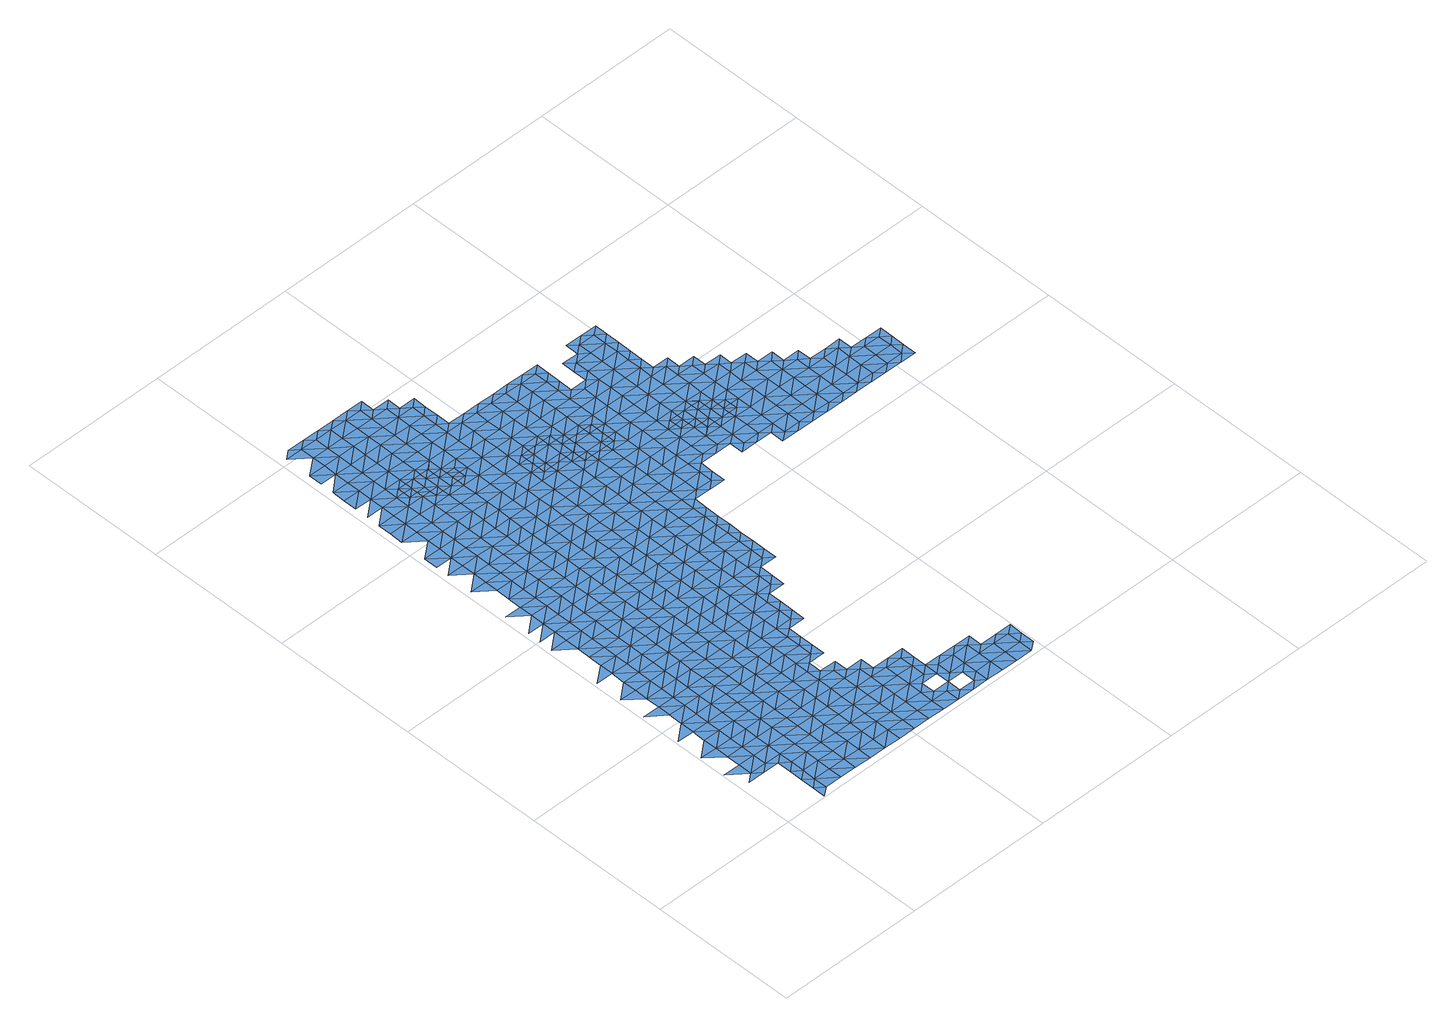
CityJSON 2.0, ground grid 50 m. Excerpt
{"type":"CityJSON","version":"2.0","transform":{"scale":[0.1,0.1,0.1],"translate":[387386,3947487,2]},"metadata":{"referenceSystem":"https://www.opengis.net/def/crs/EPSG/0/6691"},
"CityObjects":{
"waterbody1":{"type":"WaterBody","attributes":{"name":"11","class":"1140","function":"1","WaterBodyRiverFloodingRiskAttribute.description":"6","WaterBodyRiverFloodingRiskAttribute.rank":"1","WaterBodyRiverFloodingRiskAttribute.adminType":"1","WaterBodyRiverFloodingRiskAttribute.scale":"L2"},"geometry":[{"type":"MultiSurface","lod":"1","boundaries":[[[0,1,2]],[[3,4,2]],[[5,6,7]],[[8,2,4]],[[2,9,0]],[[10,11,12]],[[0,9,7]],[[6,5,13]],[[9,2,8]],[[12,14,15]],[[9,16,7]],[[12,11,14]],[[8,4,17]],[[5,7,16]],[[18,19,20]],[[16,21,5]],[[5,22,13]],[[23,15,24]],[[15,14,24]],[[21,22,5]],[[11,25,14]],[[23,26,17]],[[23,24,26]],[[27,28,8]],[[20,13,22]],[[8,17,27]],[[26,27,17]],[[9,28,16]],[[29,30,31]],[[14,32,24]],[[9,8,28]],[[22,33,20]],[[18,20,33]],[[34,14,25]],[[35,26,24]],[[18,36,31]],[[32,14,34]],[[37,36,18]],[[36,29,31]],[[26,35,27]],[[38,16,28]],[[39,40,41]],[[21,16,42]],[[21,43,22]],[[18,33,37]],[[35,24,32]],[[42,16,38]],[[25,44,34]],[[29,45,41]],[[35,46,27]],[[40,39,47]],[[36,45,29]],[[28,27,46]],[[43,21,42]],[[33,22,43]],[[48,38,28]],[[49,37,33]],[[50,39,41]],[[43,51,33]],[[45,52,41]],[[32,34,53]],[[54,48,28]],[[55,56,57]],[[58,42,38]],[[34,44,53]],[[39,50,47]],[[28,46,54]],[[37,59,36]],[[35,32,60]],[[49,33,51]],[[59,45,36]],[[60,32,53]],[[50,41,52]],[[35,61,46]],[[42,58,43]],[[60,61,35]],[[58,38,48]],[[57,47,62]],[[43,63,51]],[[37,49,59]],[[45,64,52]],[[47,50,62]],[[53,44,65]],[[54,46,66]],[[67,64,45]],[[68,60,53]],[[66,46,61]],[[54,69,48]],[[67,45,59]],[[66,69,54]],[[55,70,71]],[[43,58,63]],[[63,72,51]],[[73,74,75]],[[57,62,76]],[[55,57,70]],[[49,51,72]],[[77,53,65]],[[70,57,76]],[[78,74,73]],[[50,79,62]],[[69,80,48]],[[71,81,75]],[[49,82,59]],[[50,52,79]],[[68,53,77]],[[61,60,68]],[[58,48,80]],[[83,82,49]],[[82,67,59]],[[79,52,64]],[[61,84,66]],[[58,85,63]],[[86,73,75]],[[49,72,83]],[[87,78,88]],[[71,70,81]],[[81,89,75]],[[65,90,77]],[[91,61,68]],[[92,93,88]],[[94,62,79]],[[66,95,69]],[[58,80,96]],[[82,97,67]],[[76,62,98]],[[76,99,70]],[[84,61,91]],[[84,95,66]],[[72,63,85]],[[97,100,67]],[[58,96,85]],[[78,73,86]],[[77,101,68]],[[62,94,98]],[[70,99,81]],[[75,89,86]],[[78,102,88]],[[64,67,100]],[[64,103,79]],[[86,102,78]],[[104,92,105]],[[80,69,95]],[[83,72,106]],[[99,76,98]],[[107,89,81]],[[106,72,85]],[[83,108,82]],[[77,90,109]],[[95,110,80]],[[79,111,94]],[[101,77,109]],[[91,68,101]],[[96,80,110]],[[103,64,100]],[[91,112,84]],[[82,113,97]],[[94,111,98]],[[96,114,85]],[[83,106,108]],[[108,113,82]],[[81,99,107]],[[107,115,89]],[[89,116,86]],[[88,102,117]],[[92,88,118]],[[119,120,121]],[[114,106,85]],[[112,91,101]],[[115,116,89]],[[90,122,109]],[[105,92,118]],[[112,123,84]],[[79,103,111]],[[96,110,124]],[[88,117,118]],[[105,125,126]],[[95,84,123]],[[114,96,124]],[[100,97,127]],[[99,98,128]],[[102,86,116]],[[127,97,113]],[[109,129,101]],[[130,121,120]],[[127,131,100]],[[98,111,128]],[[99,132,107]],[[116,133,102]],[[102,134,117]],[[122,129,109]],[[105,118,125]],[[126,135,119]],[[136,137,95]],[[90,138,122]],[[101,129,112]],[[103,100,131]],[[136,95,123]],[[139,124,110]],[[140,132,99]],[[141,106,114]],[[142,135,126]],[[103,143,111]],[[110,95,137]],[[140,99,128]],[[108,106,144]],[[108,145,113]],[[131,143,103]],[[119,135,120]],[[126,125,142]],[[146,130,147]],[[144,106,141]],[[145,127,113]],[[148,123,112]],[[124,139,114]],[[132,149,107]],[[150,125,118]],[[151,152,153]],[[102,133,134]],[[115,107,149]],[[146,147,153]],[[118,117,150]],[[148,136,123]],[[139,110,137]],[[153,154,151]],[[138,155,122]],[[156,131,127]],[[157,112,129]],[[114,158,141]],[[116,115,149]],[[108,144,145]],[[130,120,159]],[[117,134,150]],[[111,143,160]],[[128,111,161]],[[149,162,116]],[[125,163,142]],[[120,135,159]],[[159,164,130]],[[130,165,147]],[[112,157,148]],[[161,111,160]],[[133,116,162]],[[155,166,122]],[[136,167,137]],[[164,165,130]],[[140,168,132]],[[114,139,158]],[[169,151,154]],[[127,145,156]],[[170,125,150]],[[156,171,131]],[[140,128,168]],[[129,122,166]],[[133,172,134]],[[142,173,135]],[[144,141,174]],[[169,175,176]],[[177,139,137]],[[168,128,161]],[[174,141,158]],[[166,178,129]],[[163,173,142]],[[143,179,160]],[[136,148,180]],[[173,159,135]],[[153,147,165]],[[132,181,149]],[[144,182,145]],[[125,170,163]],[[143,131,179]],[[133,162,183]],[[157,129,178]],[[134,184,150]],[[167,136,180]],[[153,185,154]],[[186,182,144]],[[182,156,145]],[[187,176,188]],[[157,189,148]],[[179,131,171]],[[190,161,160]],[[139,177,158]],[[144,174,186]],[[191,162,149]],[[133,183,172]],[[188,176,175]],[[192,187,188]],[[132,168,181]],[[181,193,149]],[[173,194,159]],[[177,137,167]],[[153,165,195]],[[155,196,166]],[[189,157,178]],[[188,197,192]],[[170,150,184]],[[189,198,148]],[[190,160,179]],[[164,159,194]],[[177,199,158]],[[158,200,174]],[[185,153,195]],[[182,201,156]],[[134,172,184]],[[170,202,163]],[[161,203,168]],[[204,178,166]],[[169,205,175]],[[164,206,165]],[[169,154,205]],[[201,207,156]],[[183,162,191]],[[196,204,166]],[[180,148,208]],[[168,203,181]],[[174,209,186]],[[149,193,191]],[[205,154,185]],[[183,210,172]],[[171,156,207]],[[163,211,173]],[[161,190,212]],[[165,206,195]],[[191,210,183]],[[170,184,202]],[[208,148,198]],[[202,211,163]],[[192,197,213]],[[167,180,208]],[[164,194,214]],[[200,158,199]],[[205,215,175]],[[179,171,207]],[[203,161,212]],[[216,193,181]],[[179,217,190]],[[208,218,167]],[[206,164,214]],[[186,219,182]],[[188,175,215]],[[207,217,179]],[[220,221,222]],[[177,223,199]],[[211,224,173]],[[225,213,220]],[[177,167,218]],[[209,174,200]],[[219,201,182]],[[215,226,188]],[[188,227,197]],[[228,222,221]],[[178,204,229]],[[230,223,177]],[[189,178,231]],[[189,232,198]],[[185,195,233]],[[234,200,199]],[[190,235,212]],[[236,228,221]],[[181,203,216]],[[223,234,199]],[[216,237,193]],[[193,238,191]],[[231,178,229]],[[172,210,239]],[[231,232,189]],[[184,172,240]],[[184,241,202]],[[197,227,213]],[[194,173,242]],[[195,206,233]],[[196,243,204]],[[198,232,208]],[[237,238,193]],[[186,209,219]],[[240,241,184]],[[242,173,224]],[[244,203,212]],[[177,218,230]],[[214,194,242]],[[172,239,240]],[[227,188,226]],[[190,217,245]],[[214,246,206]],[[247,248,236]],[[249,185,233]],[[250,229,204]],[[202,251,211]],[[247,236,221]],[[205,185,252]],[[253,254,201]],[[210,191,238]],[[243,250,204]],[[253,201,219]],[[232,255,208]],[[208,256,218]],[[190,245,235]],[[203,244,216]],[[252,185,249]],[[215,205,252]],[[207,201,254]],[[220,213,257]],[[206,258,233]],[[259,260,248]],[[238,261,210]],[[218,262,230]],[[210,263,239]],[[255,256,208]],[[211,264,224]],[[214,242,246]],[[209,200,265]],[[215,266,226]],[[217,207,254]],[[200,234,265]],[[213,227,257]],[[244,212,235]],[[220,267,221]],[[209,268,219]],[[229,269,231]],[[251,202,241]],[[264,242,224]],[[265,268,209]],[[223,230,270]],[[271,266,215]],[[217,272,245]],[[273,267,220]],[[244,274,216]],[[271,215,252]],[[239,275,240]],[[276,265,234]],[[218,256,262]],[[206,246,258]],[[277,259,248]],[[278,253,219]],[[270,230,262]],[[231,269,232]],[[279,272,217]],[[220,257,273]],[[274,280,216]],[[229,250,281]],[[282,235,245]],[[264,211,251]],[[268,278,219]],[[210,261,263]],[[217,254,279]],[[247,221,267]],[[237,216,280]],[[283,259,277]],[[284,252,249]],[[269,229,281]],[[285,255,232]],[[257,227,286]],[[264,287,242]],[[242,288,246]],[[247,289,248]],[[233,258,290]],[[243,291,250]],[[249,233,292]],[[227,226,293]],[[272,282,245]],[[267,289,247]],[[286,227,294]],[[286,295,257]],[[241,240,275]],[[296,251,241]],[[295,297,257]],[[292,233,290]],[[257,297,273]],[[278,298,253]],[[239,263,275]],[[293,226,266]],[[250,299,281]],[[235,300,244]],[[238,237,301]],[[252,284,271]],[[275,296,241]],[[302,262,256]],[[294,227,293]],[[246,303,258]],[[304,265,276]],[[285,232,269]],[[256,255,305]],[[306,307,308]],[[268,265,304]],[[301,237,280]],[[248,309,277]],[[261,238,301]],[[307,283,308]],[[310,279,254]],[[285,311,255]],[[288,242,287]],[[244,300,274]],[[288,303,246]],[[284,249,292]],[[261,312,263]],[[254,253,313]],[[314,294,293]],[[315,264,251]],[[281,316,269]],[[317,309,248]],[[250,318,299]],[[297,319,273]],[[268,320,278]],[[317,248,289]],[[284,321,271]],[[322,314,293]],[[281,299,316]],[[300,235,282]],[[305,255,311]],[[250,291,318]],[[256,305,302]],[[253,298,313]],[[279,310,272]],[[268,304,320]],[[315,287,264]],[[308,323,306]],[[312,261,301]],[[266,271,321]],[[324,251,296]],[[325,298,278]],[[319,326,273]],[[326,289,267]],[[274,327,280]],[[320,325,278]],[[283,277,309]],[[263,328,275]],[[293,266,329]],[[330,322,293]],[[290,258,331]],[[290,332,292]],[[283,333,308]],[[310,254,313]],[[321,334,266]],[[267,273,326]],[[335,327,274]],[[327,301,280]],[[309,333,283]],[[336,269,316]],[[269,337,285]],[[315,251,324]],[[335,274,300]],[[311,338,305]],[[310,339,272]],[[291,340,318]],[[297,341,319]],[[293,329,330]],[[330,342,322]],[[258,303,331]],[[263,312,343]],[[336,337,269]],[[315,344,287]],[[287,345,288]],[[329,266,334]],[[325,346,298]],[[289,347,317]],[[333,348,308]],[[349,313,298]],[[296,275,328]],[[299,318,350]],[[351,300,282]],[[332,290,331]],[[263,343,328]],[[352,324,296]],[[282,272,353]],[[341,354,319]],[[284,355,321]],[[308,348,323]],[[328,356,296]],[[311,285,337]],[[350,318,340]],[[357,289,326]],[[288,358,303]],[[346,349,298]],[[284,292,355]],[[340,291,359]],[[360,329,334]],[[353,272,339]],[[361,338,311]],[[317,362,309]],[[316,363,336]],[[345,287,344]],[[300,351,335]],[[358,331,303]],[[355,292,332]],[[347,289,357]],[[347,362,317]],[[301,327,364]],[[312,301,365]],[[354,366,319]],[[312,367,343]],[[324,368,315]],[[369,346,325]],[[355,370,321]],[[310,313,349]],[[361,311,337]],[[351,282,353]],[[365,301,364]],[[352,296,356]],[[352,368,324]],[[334,321,370]],[[310,371,339]],[[326,319,366]],[[351,372,335]],[[288,345,358]],[[373,340,359]],[[333,309,362]],[[360,334,374]],[[375,323,348]],[[376,357,326]],[[377,374,334]],[[378,366,354]],[[337,336,379]],[[380,371,310]],[[370,377,334]],[[366,381,326]],[[336,363,379]],[[372,382,335]],[[333,383,348]],[[367,384,343]],[[332,331,385]],[[312,365,367]],[[363,350,386]],[[328,384,356]],[[310,349,380]],[[327,335,382]],[[337,387,361]],[[369,388,346]],[[328,343,384]],[[344,315,389]],[[346,388,349]],[[387,337,379]],[[331,358,385]],[[390,373,359]],[[353,339,371]],[[357,391,347]],[[333,362,392]],[[350,393,386]],[[389,315,368]],[[345,344,389]],[[338,361,394]],[[379,363,395]],[[356,396,352]],[[363,386,395]],[[378,397,366]],[[376,326,381]],[[376,391,357]],[[364,327,398]],[[399,332,385]],[[383,333,392]],[[348,383,375]],[[384,396,356]],[[389,400,345]],[[345,401,358]],[[355,332,402]],[[403,374,377]],[[351,353,404]],[[405,349,388]],[[398,327,382]],[[361,387,394]],[[365,364,398]],[[380,349,405]],[[404,353,371]],[[395,406,379]],[[365,407,367]],[[402,332,399]],[[370,355,402]],[[351,408,372]],[[391,409,347]],[[405,410,380]],[[366,411,381]],[[390,412,373]],[[358,413,385]],[[414,395,386]],[[370,415,377]],[[416,417,418]],[[419,408,351]],[[411,366,397]],[[362,347,409]],[[420,386,393]],[[416,421,417]],[[371,380,410]],[[368,352,422]],[[372,408,382]],[[393,373,412]],[[407,365,398]],[[418,411,397]],[[423,415,370]],[[422,352,396]],[[421,424,417]],[[425,389,368]],[[351,404,419]],[[345,400,401]],[[403,377,426]],[[392,362,409]],[[407,427,367]],[[423,370,402]],[[422,428,368]],[[417,411,418]],[[411,429,381]],[[410,430,371]],[[409,431,392]],[[392,432,383]],[[420,393,412]],[[433,404,371]],[[428,425,368]],[[375,383,434]],[[424,435,417]],[[376,381,429]],[[358,401,413]],[[436,402,399]],[[384,367,437]],[[426,377,415]],[[376,438,391]],[[386,420,414]],[[399,385,439]],[[433,419,404]],[[406,395,414]],[[390,440,412]],[[429,438,376]],[[398,382,441]],[[437,442,384]],[[400,389,425]],[[441,382,408]],[[439,385,413]],[[367,427,437]],[[400,443,401]],[[398,444,407]],[[445,409,391]],[[435,446,417]],[[402,436,423]],[[396,384,442]],[[447,411,417]],[[412,440,420]],[[392,431,432]],[[448,449,435]],[[433,371,430]],[[434,383,432]],[[448,426,449]],[[422,396,442]],[[450,398,441]],[[426,415,449]],[[436,399,439]],[[419,451,408]],[[452,406,414]],[[407,453,427]],[[449,446,435]],[[422,454,428]],[[400,425,443]],[[390,455,440]],[[430,410,456]],[[445,391,438]],[[436,457,423]],[[444,398,450]],[[444,453,407]],[[445,458,409]],[[459,454,422]],[[460,419,433]],[[461,462,401]],[[427,453,437]],[[415,423,457]],[[459,422,442]],[[447,463,411]],[[463,438,429]],[[461,401,443]],[[464,465,420]],[[413,462,439]],[[431,409,458]],[[466,434,432]],[[456,467,430]],[[417,446,447]],[[464,420,440]],[[413,401,462]],[[431,468,432]],[[451,469,408]],[[429,411,463]],[[469,450,441]],[[414,420,465]],[[458,468,431]],[[433,430,467]],[[425,428,454]],[[419,460,451]],[[441,408,469]],[[437,470,442]],[[471,415,457]],[[467,472,433]],[[449,473,446]],[[455,474,440]],[[462,475,439]],[[439,476,436]],[[449,415,473]],[[452,414,465]],[[477,466,432]],[[438,478,445]],[[468,477,432]],[[460,433,472]],[[443,425,479]],[[476,457,436]],[[473,415,471]],[[479,425,454]],[[469,480,450]],[[450,481,444]],[[437,453,482]],[[442,483,459]],[[446,484,447]],[[485,438,463]],[[443,486,461]],[[440,487,464]],[[474,487,440]],[[445,488,458]],[[470,437,482]],[[489,486,443]],[[444,481,453]],[[476,439,475]],[[459,483,454]],[[464,490,465]],[[460,491,451]],[[489,443,479]],[[478,438,485]],[[478,488,445]],[[492,452,465]],[[488,468,458]],[[493,471,457]],[[446,473,484]],[[494,491,460]],[[491,469,451]],[[487,495,464]],[[481,450,480]],[[460,472,494]],[[483,442,470]],[[462,461,486]],[[490,492,465]],[[453,496,482]],[[497,493,457]],[[498,499,447]],[[468,500,477]],[[464,495,490]],[[497,457,476]],[[447,484,498]],[[463,447,499]],[[488,501,468]],[[479,454,502]],[[466,477,503]],[[504,505,462]],[[473,471,493]],[[502,454,483]],[[472,506,494]],[[485,463,499]],[[491,507,469]],[[453,481,496]],[[468,501,500]],[[476,475,508]],[[479,509,489]],[[503,477,500]],[[474,510,487]],[[462,486,504]],[[485,511,478]],[[475,462,505]],[[473,512,484]],[[513,497,476]],[[480,469,507]],[[495,514,490]],[[515,513,476]],[[515,476,508]],[[516,479,502]],[[489,509,486]],[[517,495,487]],[[482,496,518]],[[470,482,519]],[[508,475,505]],[[520,498,484]],[[511,485,499]],[[473,493,521]],[[513,522,497]],[[511,523,478]],[[524,494,506]],[[519,482,518]],[[483,470,519]],[[509,479,516]],[[491,494,524]],[[501,525,500]],[[522,526,497]],[[527,480,507]],[[512,520,484]],[[488,528,501]],[[481,480,529]],[[488,478,523]],[[481,530,496]],[[531,507,491]],[[493,497,526]],[[473,521,512]],[[509,532,486]],[[533,508,505]],[[498,534,499]],[[487,510,517]],[[517,535,495]],[[529,480,527]],[[523,536,488]],[[531,491,524]],[[502,483,537]],[[496,530,518]],[[528,525,501]],[[499,538,511]],[[537,483,519]],[[520,534,498]],[[495,535,514]],[[504,539,505]],[[488,536,528]],[[540,521,493]],[[502,541,516]],[[504,486,539]],[[542,523,511]],[[543,541,502]],[[527,507,544]],[[481,529,530]],[[507,531,544]],[[533,505,545]],[[499,534,538]],[[493,526,546]],[[486,532,539]],[[542,511,538]],[[521,540,512]],[[502,537,543]],[[547,545,505]],[[516,548,509]],[[517,510,549]],[[539,547,505]],[[527,550,529]],[[519,518,551]],[[535,552,514]],[[550,527,544]],[[546,526,553]],[[542,554,523]],[[540,493,546]],[[517,555,535]],[[509,548,532]],[[556,528,536]],[[518,530,551]],[[557,530,529]],[[536,523,554]],[[517,549,555]],[[540,558,512]],[[534,559,538]],[[537,519,560]],[[557,529,550]],[[548,516,541]],[[560,519,551]],[[553,561,546]],[[537,562,543]],[[520,512,558]],[[563,534,520]],[[556,536,554]],[[564,551,530]],[[565,545,547]],[[557,564,530]],[[566,547,539]],[[535,555,552]],[[567,546,561]],[[562,537,560]],[[568,566,539]],[[562,569,543]],[[563,520,558]],[[532,548,570]],[[539,532,568]],[[571,565,547]],[[572,546,567]],[[563,573,534]],[[541,543,569]],[[574,571,547]],[[575,551,564]],[[560,551,575]],[[540,546,572]],[[547,566,574]],[[576,548,541]],[[534,573,559]],[[532,570,568]],[[572,577,540]],[[540,578,558]],[[575,579,560]],[[580,571,574]],[[567,581,572]],[[577,578,540]],[[582,541,569]],[[548,576,570]],[[583,566,568]],[[558,584,563]],[[562,560,579]],[[576,541,582]],[[581,585,572]],[[578,584,558]],[[586,559,573]],[[570,587,568]],[[562,588,569]],[[563,584,573]],[[589,588,562]],[[583,568,590]],[[562,579,589]],[[591,590,568]],[[592,593,594]],[[593,585,595]],[[570,576,587]],[[596,572,585]],[[584,597,573]],[[579,575,598]],[[595,594,593]],[[582,569,588]],[[577,572,596]],[[582,599,576]],[[568,587,591]],[[586,573,597]],[[577,600,578]],[[596,585,593]],[[592,601,593]],[[602,600,577]],[[603,579,598]],[[602,577,596]],[[582,588,604]],[[578,600,584]],[[576,605,587]],[[606,590,591]],[[599,582,604]],[[599,605,576]],[[589,607,588]],[[601,608,593]],[[609,586,597]],[[587,605,591]],[[589,579,607]],[[584,610,597]],[[591,611,606]],[[600,610,584]],[[607,579,603]],[[607,612,588]],[[588,613,604]],[[614,608,601]],[[596,593,615]],[[603,598,616]],[[610,617,597]],[[612,613,588]],[[591,618,611]],[[615,593,608]],[[604,619,599]],[[591,605,618]],[[609,597,617]],[[602,596,620]],[[602,621,600]],[[622,603,616]],[[614,623,608]],[[607,603,622]],[[620,596,615]],[[620,621,602]],[[599,619,605]],[[622,624,607]],[[625,611,626]],[[600,627,610]],[[607,624,612]],[[611,618,626]],[[619,604,613]],[[628,625,626]],[[621,627,600]],[[623,629,608]],[[630,609,617]],[[631,618,605]],[[626,632,628]],[[608,629,615]],[[633,628,632]],[[610,634,617]],[[623,633,632]],[[624,635,612]],[[627,634,610]],[[632,629,623]],[[605,619,636]],[[634,630,617]],[[613,612,635]],[[620,615,637]],[[605,636,631]],[[626,638,632]],[[637,615,629]],[[620,639,621]],[[626,618,638]],[[640,635,624]],[[641,613,635]],[[619,642,636]],[[618,631,638]],[[619,613,642]],[[621,643,627]],[[632,644,629]],[[620,637,639]],[[642,613,641]],[[636,645,631]],[[646,630,634]],[[647,632,638]],[[643,621,639]],[[629,648,637]],[[644,632,647]],[[644,648,629]],[[634,627,649]],[[650,635,640]],[[649,627,643]],[[636,642,645]],[[651,646,634]],[[641,635,650]],[[638,631,652]],[[639,653,643]],[[639,637,648]],[[631,645,652]],[[654,645,642]],[[634,649,651]],[[653,655,643]],[[642,641,656]],[[647,638,657]],[[643,655,649]],[[639,658,653]],[[656,641,650]],[[659,654,642]],[[656,659,642]],[[638,652,657]],[[647,660,644]],[[654,661,645]],[[639,648,658]],[[650,640,662]],[[663,651,649]],[[661,664,645]],[[645,664,652]],[[651,665,646]],[[666,660,647]],[[667,648,644]],[[647,657,666]],[[649,655,663]],[[660,667,644]],[[664,668,652]],[[665,651,663]],[[669,650,662]],[[670,654,659]],[[652,671,657]],[[662,672,673]],[[653,658,674]],[[656,650,669]],[[659,656,675]],[[669,662,673]],[[675,656,676]],[[675,677,659]],[[659,678,670]],[[658,648,679]],[[673,672,680]],[[677,678,659]],[[656,681,676]],[[664,682,668]],[[671,652,668]],[[679,648,667]],[[681,656,669]],[[666,683,660]],[[674,658,679]],[[666,657,683]],[[682,684,668]],[[683,657,671]],[[685,686,674]],[[687,676,681]],[[683,688,660]],[[685,674,679]],[[669,673,689]],[[673,680,689]],[[667,660,688]],[[685,690,686]],[[691,668,684]],[[686,690,692]],[[688,693,667]],[[671,668,691]],[[687,681,694]],[[695,669,689]],[[679,696,685]],[[681,669,697]],[[679,667,696]],[[689,680,698]],[[690,699,692]],[[697,669,695]],[[684,700,691]],[[683,671,701]],[[696,667,693]],[[701,671,691]],[[694,681,697]],[[685,702,690]],[[683,703,688]],[[700,704,691]],[[705,683,701]],[[702,685,696]],[[706,694,697]],[[707,699,690]],[[698,708,709]],[[688,710,693]],[[702,707,690]],[[711,691,704]],[[695,689,712]],[[713,697,695]],[[689,698,712]],[[703,683,705]],[[703,710,688]],[[711,714,691]],[[708,715,709]],[[712,698,709]],[[716,717,711]],[[716,718,717]],[[718,719,717]],[[706,697,720]],[[696,693,710]],[[713,695,712]],[[717,714,711]],[[721,720,697]],[[713,721,697]],[[707,722,699]],[[701,691,723]],[[699,722,724]],[[696,725,702]],[[719,726,717]],[[723,691,714]],[[705,701,723]],[[709,727,712]],[[705,728,703]],[[696,710,729]],[[702,730,707]],[[722,731,724]],[[727,713,712]],[[709,715,732]],[[703,733,710]],[[734,728,705]],[[726,735,717]],[[725,696,729]],[[725,730,702]],[[721,736,720]],[[734,705,723]],[[707,730,722]],[[737,736,726]],[[717,738,714]],[[737,720,736]],[[727,709,732]],[[710,739,729]],[[703,728,733]],[[736,735,726]],[[739,710,733]],[[714,738,723]],[[715,740,732]],[[713,741,721]],[[742,725,729]],[[739,742,729]],[[743,741,713]],[[738,717,735]],[[744,734,723]],[[743,713,727]],[[738,744,723]],[[731,722,745]],[[722,730,745]],[[742,746,725]],[[734,747,728]],[[740,748,732]],[[725,746,730]],[[749,733,728]],[[736,750,735]],[[736,721,750]],[[744,751,734]],[[727,732,748]],[[750,721,741]],[[734,751,747]],[[727,752,743]],[[753,730,746]],[[728,747,749]],[[745,730,753]],[[735,754,738]],[[731,745,755]],[[756,754,735]],[[752,727,748]],[[756,735,750]],[[740,757,748]],[[755,745,753]],[[752,758,743]],[[738,759,744]],[[741,743,758]],[[744,760,751]],[[754,759,738]],[[761,747,751]],[[762,750,741]],[[763,741,758]],[[761,751,760]],[[750,762,756]],[[760,744,759]],[[762,741,763]],[[748,757,764]],[[752,765,758]],[[752,748,765]],[[762,766,756]],[[756,767,754]],[[765,748,764]],[[754,768,759]],[[766,767,756]],[[769,760,759]],[[757,770,764]],[[758,771,763]],[[768,769,759]],[[754,767,768]],[[772,758,765]],[[763,773,762]],[[774,765,764]],[[770,774,764]],[[758,772,771]],[[762,773,766]],[[767,775,768]],[[773,763,771]],[[776,772,765]],[[767,766,777]],[[773,778,766]],[[776,771,772]],[[779,765,774]],[[775,767,777]],[[770,780,774]],[[777,766,778]],[[765,779,776]],[[771,781,773]],[[776,781,771]],[[778,782,777]],[[773,783,778]],[[784,783,773]],[[783,782,778]],[[779,774,785]],[[774,780,785]],[[779,786,776]],[[773,781,784]],[[787,786,779]],[[787,779,785]],[[776,786,781]],[[784,788,783]],[[785,780,789]],[[781,790,784]],[[790,788,784]],[[781,791,790]],[[789,792,785]],[[781,786,791]],[[787,785,793]],[[787,794,786]],[[795,792,789]],[[793,785,792]],[[790,791,796]],[[794,787,793]],[[791,786,797]],[[798,793,792]],[[797,786,794]],[[791,797,796]],[[798,792,795]],[[799,797,794]],[[800,798,795]],[[794,793,801]],[[802,796,797]],[[801,793,798]],[[803,799,794]],[[801,803,794]],[[802,797,799]],[[804,798,800]],[[803,805,799]],[[801,798,804]],[[801,806,803]],[[806,801,804]],[[806,807,803]],[[804,800,808]],[[805,803,807]],[[809,804,808]],[[806,804,809]],[[810,807,806]],[[807,811,805]],[[810,806,809]],[[807,810,811]]]}]},
"waterbody2":{"type":"WaterBody","attributes":{"name":"11","class":"1140","function":"1","WaterBodyRiverFloodingRiskAttribute.description":"6","WaterBodyRiverFloodingRiskAttribute.rank":"2","WaterBodyRiverFloodingRiskAttribute.adminType":"1","WaterBodyRiverFloodingRiskAttribute.scale":"L2"},"geometry":[{"type":"MultiSurface","lod":"1","boundaries":[[[416,397,812]],[[421,374,813]],[[295,814,297]],[[435,424,448]],[[322,342,814]],[[421,416,812]],[[360,374,815]],[[330,329,815]],[[341,297,814]],[[330,815,342]],[[815,812,342]],[[403,426,813]],[[342,354,814]],[[812,397,378]],[[416,418,397]],[[378,354,812]],[[421,815,374]],[[295,314,814]],[[814,354,341]],[[329,360,815]],[[812,354,342]],[[815,421,812]],[[314,295,286]],[[314,286,294]],[[424,421,813]],[[448,424,813]],[[403,813,374]],[[814,314,322]],[[426,448,813]]]}]},
"waterbody3":{"type":"WaterBody","attributes":{"name":"11","class":"1140","function":"1","WaterBodyRiverFloodingRiskAttribute.description":"6","WaterBodyRiverFloodingRiskAttribute.rank":"2","WaterBodyRiverFloodingRiskAttribute.adminType":"1","WaterBodyRiverFloodingRiskAttribute.scale":"L2"},"geometry":[{"type":"MultiSurface","lod":"1","boundaries":[[[816,817,818]],[[565,818,545]],[[565,571,818]],[[595,585,816]],[[580,574,819]],[[571,820,594]],[[574,566,819]],[[821,816,567]],[[820,601,592]],[[817,513,515]],[[821,567,561]],[[592,594,820]],[[585,581,816]],[[817,508,533]],[[820,571,580]],[[583,590,819]],[[581,567,816]],[[533,545,817]],[[819,566,583]],[[820,580,819]],[[561,553,821]],[[606,611,822]],[[522,513,821]],[[606,822,590]],[[594,595,816]],[[817,545,818]],[[823,601,820]],[[614,601,823]],[[817,816,821]],[[526,522,821]],[[817,821,513]],[[818,594,816]],[[628,823,822]],[[625,628,822]],[[819,590,822]],[[818,571,594]],[[633,823,628]],[[633,623,823]],[[611,625,822]],[[820,819,822]],[[553,526,821]],[[822,823,820]],[[823,623,614]],[[515,508,817]]]}]},
"waterbody4":{"type":"WaterBody","attributes":{"name":"11","class":"1140","function":"1","WaterBodyRiverFloodingRiskAttribute.description":"6","WaterBodyRiverFloodingRiskAttribute.rank":"2","WaterBodyRiverFloodingRiskAttribute.adminType":"1","WaterBodyRiverFloodingRiskAttribute.scale":"L2"},"geometry":[{"type":"MultiSurface","lod":"1","boundaries":[[[716,704,824]],[[824,704,700]],[[677,825,678]],[[719,718,826]],[[675,676,677]],[[661,654,827]],[[687,825,676]],[[678,684,827]],[[825,694,718]],[[682,664,827]],[[694,826,718]],[[677,676,825]],[[825,824,678]],[[720,737,826]],[[684,678,824]],[[706,720,826]],[[827,664,661]],[[700,684,824]],[[718,716,824]],[[826,726,719]],[[711,704,716]],[[737,726,826]],[[825,718,824]],[[670,678,827]],[[687,694,825]],[[670,827,654]],[[826,694,706]],[[827,684,682]]]}]}
},
"vertices":[
[64,259,6],[7,260,6],[63,213,6],[34,190,6],[91,190,6],[65,352,6],[8,353,6],[64,305,6],[120,213,6],[120,259,6],[145,4,6],[174,27,6],[146,50,6],[65,398,6],[174,73,6],[146,97,6],[121,305,6],[147,189,6],[67,491,6],[9,445,6],[66,444,6],[121,351,6],[122,397,6],[147,142,6],[175,119,6],[231,26,6],[176,165,6],[176,212,6],[177,258,6],[68,583,6],[11,583,6],[67,537,6],[232,118,6],[122,443,6],[231,72,6],[233,165,6],[124,536,6],[123,490,6],[177,304,6],[69,675,6],[12,676,6],[68,629,6],[178,350,6],[178,396,6],[287,25,6],[124,582,6],[233,211,6],[69,721,6],[234,303,6],[180,489,6],[125,674,6],[179,443,6],[125,628,6],[288,72,6],[234,257,6],[71,814,6],[13,769,6],[70,768,6],[235,350,6],[180,535,6],[289,118,6],[289,164,6],[126,721,6],[235,396,6],[181,628,6],[344,24,6],[290,210,6],[181,581,6],[345,117,6],[290,256,6],[127,813,6],[71,860,6],[236,442,6],[72,953,6],[16,953,6],[72,906,6],[127,767,6],[345,71,6],[73,999,6],[182,674,6],[291,302,6],[128,859,6],[237,534,6],[237,488,6],[346,210,6],[292,395,6],[129,952,6],[16,999,6],[74,1045,6],[128,906,6],[401,24,6],[346,163,6],[74,1091,6],[17,1046,6],[183,720,6],[347,256,6],[291,349,6],[238,580,6],[183,766,6],[184,812,6],[238,627,6],[402,116,6],[130,998,6],[239,673,6],[18,1138,6],[75,1137,6],[293,441,6],[184,858,6],[293,488,6],[401,70,6],[347,302,6],[240,719,6],[402,162,6],[294,534,6],[349,394,6],[185,905,6],[186,951,6],[130,1044,6],[131,1090,6],[76,1230,6],[76,1276,6],[20,1277,6],[458,70,6],[403,209,6],[348,348,6],[131,1136,6],[75,1184,6],[294,580,6],[240,766,6],[458,116,6],[77,1322,6],[295,626,6],[241,858,6],[186,997,6],[187,1044,6],[132,1229,6],[403,255,6],[404,301,6],[457,23,6],[405,348,6],[241,812,6],[349,440,6],[132,1183,6],[296,672,6],[350,487,6],[350,533,6],[21,1369,6],[78,1368,6],[459,208,6],[242,904,6],[187,1090,6],[22,1462,6],[22,1415,6],[78,1414,6],[79,1461,6],[514,22,6],[351,579,6],[459,162,6],[405,394,6],[133,1275,6],[296,718,6],[297,765,6],[243,950,6],[188,1182,6],[134,1322,6],[134,1368,6],[514,69,6],[461,300,6],[297,811,6],[79,1507,6],[188,1136,6],[352,626,6],[244,1043,6],[189,1228,6],[406,440,6],[80,1553,6],[23,1554,6],[461,347,6],[515,115,6],[352,672,6],[460,254,6],[298,857,6],[407,532,6],[243,996,6],[244,1089,6],[135,1460,6],[406,486,6],[24,1600,6],[81,1600,6],[515,161,6],[353,718,6],[299,950,6],[25,1646,6],[299,904,6],[190,1274,6],[135,1414,6],[570,22,6],[81,1646,6],[516,208,6],[462,393,6],[462,439,6],[408,578,6],[245,1135,6],[354,810,6],[571,68,6],[136,1506,6],[191,1367,6],[408,625,6],[517,254,6],[463,486,6],[300,996,6],[245,1182,6],[353,764,6],[82,1692,6],[190,1321,6],[137,1552,6],[354,856,6],[409,671,6],[517,300,6],[464,532,6],[82,1738,6],[83,1784,6],[26,1739,6],[490,370,6],[246,1228,6],[25,1692,6],[137,1599,6],[138,1645,6],[26,1785,6],[571,114,6],[518,346,6],[572,160,6],[573,207,6],[191,1413,6],[491,415,6],[410,764,6],[27,1831,6],[355,903,6],[356,949,6],[300,1042,6],[301,1088,6],[301,1134,6],[247,1274,6],[627,21,6],[410,810,6],[409,717,6],[247,1320,6],[83,1830,6],[84,1877,6],[192,1460,6],[627,67,6],[302,1181,6],[193,1506,6],[464,578,6],[465,624,6],[573,253,6],[574,299,6],[138,1691,6],[248,1366,6],[28,1924,6],[28,1878,6],[356,995,6],[546,323,6],[357,1042,6],[303,1227,6],[519,438,6],[194,1598,6],[139,1784,6],[520,485,6],[629,159,6],[546,369,6],[193,1552,6],[466,716,6],[139,1738,6],[411,856,6],[357,1088,6],[547,415,6],[85,1923,6],[520,531,6],[465,670,6],[412,902,6],[628,113,6],[466,763,6],[85,1969,6],[250,1505,6],[629,206,6],[166,1668,6],[303,1273,6],[304,1320,6],[140,1830,6],[248,1412,6],[683,20,6],[249,1459,6],[194,1644,6],[166,1667,6],[166,1691,6],[358,1134,6],[167,1714,6],[521,577,6],[656,90,6],[467,809,6],[412,948,6],[603,322,6],[304,1366,6],[547,461,6],[602,275,6],[58,2039,6],[29,2016,6],[86,2016,6],[141,1922,6],[522,669,6],[630,252,6],[413,994,6],[521,623,6],[167,1667,6],[359,1226,6],[656,136,6],[141,1876,6],[684,67,6],[195,1737,6],[548,508,6],[250,1551,6],[195,1667,6],[115,2039,6],[359,1180,6],[548,553,6],[196,1783,6],[468,901,6],[414,1087,6],[223,1621,6],[223,1644,6],[305,1412,6],[306,1458,6],[142,1968,6],[251,1598,6],[468,855,6],[685,159,6],[686,205,6],[658,274,6],[522,716,6],[712,43,6],[195,1714,6],[223,1667,6],[413,1041,6],[360,1272,6],[360,1319,6],[577,576,6],[197,1876,6],[142,2015,6],[578,623,6],[713,90,6],[524,808,6],[415,1179,6],[523,762,6],[224,1713,6],[306,1504,6],[415,1133,6],[197,1829,6],[361,1365,6],[740,19,6],[251,1621,6],[686,251,6],[198,1922,6],[713,135,6],[469,947,6],[469,994,6],[252,1736,6],[470,1040,6],[416,1225,6],[605,552,6],[307,1550,6],[579,715,6],[524,854,6],[768,42,6],[280,1620,6],[171,2038,6],[254,1828,6],[307,1597,6],[252,1713,6],[714,182,6],[578,669,6],[253,1782,6],[525,901,6],[199,2014,6],[471,1086,6],[362,1411,6],[741,112,6],[715,228,6],[606,599,6],[416,1272,6],[796,19,6],[254,1875,6],[198,1968,6],[769,89,6],[715,274,6],[742,158,6],[471,1132,6],[280,1713,6],[525,947,6],[362,1457,6],[417,1318,6],[418,1364,6],[363,1504,6],[308,1620,6],[580,761,6],[607,646,6],[770,181,6],[526,993,6],[581,853,6],[255,1921,6],[607,691,6],[309,1735,6],[797,65,6],[418,1410,6],[798,157,6],[364,1596,6],[280,1689,6],[308,1689,6],[281,1712,6],[580,807,6],[797,111,6],[280,1666,6],[472,1179,6],[363,1550,6],[308,1666,6],[473,1271,6],[336,1620,6],[527,1039,6],[472,1225,6],[310,1782,6],[636,714,6],[255,1967,6],[256,2013,6],[636,761,6],[228,2037,6],[336,1665,6],[419,1503,6],[527,1085,6],[310,1828,6],[419,1457,6],[853,65,6],[581,900,6],[528,1131,6],[473,1317,6],[583,992,6],[311,1874,6],[365,1688,6],[366,1735,6],[336,1643,6],[364,1642,6],[582,946,6],[637,853,6],[826,180,6],[583,1039,6],[529,1224,6],[853,18,6],[663,690,6],[420,1549,6],[311,1920,6],[528,1178,6],[637,807,6],[474,1363,6],[475,1409,6],[366,1781,6],[854,111,6],[854,157,6],[285,2036,6],[664,737,6],[312,1966,6],[638,899,6],[584,1131,6],[420,1595,6],[665,784,6],[421,1641,6],[909,17,6],[475,1456,6],[476,1502,6],[313,2013,6],[367,1873,6],[529,1270,6],[639,945,6],[639,991,6],[584,1085,6],[585,1177,6],[422,1687,6],[367,1827,6],[531,1363,6],[910,64,6],[368,1919,6],[530,1317,6],[883,133,6],[694,852,6],[883,180,6],[477,1595,6],[693,806,6],[910,110,6],[640,1038,6],[476,1548,6],[422,1734,6],[423,1780,6],[340,1989,6],[369,1965,6],[585,1223,6],[341,2036,6],[531,1409,6],[532,1455,6],[722,783,6],[695,899,6],[504,1479,6],[587,1316,6],[966,17,6],[423,1826,6],[478,1687,6],[505,1524,6],[939,132,6],[504,1502,6],[586,1269,6],[966,63,6],[640,1084,6],[641,1130,6],[479,1733,6],[478,1641,6],[505,1548,6],[424,1873,6],[722,828,6],[397,1988,6],[505,1571,6],[695,945,6],[397,1942,6],[696,991,6],[696,1037,6],[723,875,6],[587,1362,6],[532,1479,6],[479,1779,6],[967,109,6],[425,1919,6],[641,1177,6],[451,1802,6],[588,1408,6],[534,1640,6],[643,1269,6],[452,1849,6],[642,1223,6],[723,922,6],[560,1478,6],[534,1594,6],[588,1455,6],[643,1315,6],[995,39,6],[724,967,6],[697,1083,6],[996,132,6],[533,1571,6],[452,1896,6],[995,86,6],[453,1941,6],[724,1014,6],[535,1686,6],[508,1802,6],[697,1129,6],[561,1570,6],[698,1176,6],[535,1733,6],[725,1060,6],[589,1478,6],[617,1431,6],[562,1570,6],[644,1407,6],[699,1222,6],[644,1361,6],[617,1478,6],[590,1593,6],[536,1779,6],[617,1454,6],[726,1106,6],[700,1315,6],[591,1639,6],[591,1685,6],[754,1129,6],[617,1477,6],[590,1570,6],[699,1268,6],[645,1431,6],[592,1732,6],[618,1570,6],[564,1801,6],[700,1361,6],[755,1221,6],[755,1175,6],[673,1430,6],[701,1407,6],[646,1523,6],[646,1546,6],[618,1523,6],[618,1546,6],[647,1593,6],[592,1778,6],[782,1105,6],[756,1314,6],[648,1685,6],[674,1522,6],[647,1639,6],[810,1128,6],[756,1267,6],[757,1360,6],[701,1430,6],[811,1174,6],[703,1545,6],[621,1800,6],[648,1731,6],[730,1430,6],[811,1220,6],[812,1267,6],[702,1522,6],[703,1592,6],[838,1104,6],[649,1777,6],[758,1406,6],[812,1313,6],[704,1638,6],[704,1684,6],[838,1151,6],[731,1522,6],[839,1197,6],[730,1453,6],[758,1452,6],[705,1730,6],[730,1476,6],[759,1545,6],[677,1800,6],[814,1405,6],[759,1498,6],[731,1499,6],[706,1776,6],[868,1220,6],[813,1359,6],[760,1591,6],[814,1452,6],[760,1637,6],[896,1197,6],[868,1266,6],[869,1312,6],[761,1683,6],[815,1544,6],[870,1358,6],[734,1799,6],[815,1498,6],[816,1590,6],[762,1730,6],[924,1219,6],[762,1776,6],[870,1404,6],[789,1660,6],[898,1335,6],[789,1706,6],[925,1265,6],[871,1451,6],[817,1636,6],[926,1312,6],[872,1543,6],[898,1358,6],[952,1196,6],[790,1753,6],[898,1381,6],[791,1798,6],[871,1497,6],[873,1590,6],[927,1404,6],[981,1218,6],[926,1335,6],[927,1450,6],[952,1149,6],[980,1172,6],[845,1659,6],[953,1288,6],[954,1288,6],[954,1311,6],[954,1335,6],[873,1636,6],[1009,1149,6],[982,1264,6],[926,1380,6],[928,1496,6],[954,1380,6],[874,1682,6],[845,1705,6],[982,1288,6],[929,1542,6],[1037,1172,6],[874,1728,6],[983,1403,6],[846,1752,6],[929,1589,6],[1010,1287,6],[1038,1218,6],[930,1635,6],[1038,1264,6],[1065,1148,6],[903,1751,6],[983,1380,6],[984,1450,6],[930,1681,6],[985,1542,6],[1011,1379,6],[985,1496,6],[1038,1287,6],[931,1728,6],[1064,1101,6],[1093,1124,6],[986,1588,6],[1012,1379,6],[1094,1171,6],[1094,1217,6],[1040,1402,6],[1121,1101,6],[1011,1357,6],[1039,1356,6],[1011,1334,6],[1039,1334,6],[1067,1287,6],[1095,1263,6],[931,1774,6],[1041,1449,6],[904,1797,6],[987,1680,6],[1067,1333,6],[1150,1170,6],[1042,1541,6],[986,1634,6],[987,1727,6],[960,1796,6],[1150,1124,6],[1014,1565,6],[1041,1495,6],[1096,1356,6],[1095,1310,6],[1067,1310,6],[1096,1402,6],[1014,1611,6],[1177,1100,6],[1151,1262,6],[1015,1657,6],[1151,1216,6],[1097,1448,6],[988,1773,6],[1016,1703,6],[1069,1517,6],[1206,1123,6],[1070,1564,6],[1152,1309,6],[1098,1494,6],[1207,1169,6],[1016,1750,6],[1153,1401,6],[1017,1795,6],[1152,1355,6],[1234,1099,6],[1207,1215,6],[1154,1447,6],[1126,1471,6],[1126,1517,6],[1208,1308,6],[1208,1262,6],[1263,1122,6],[1263,1169,6],[1209,1354,6],[1210,1400,6],[1181,1424,6],[1182,1470,6],[1290,1098,6],[1264,1261,6],[1264,1215,6],[1265,1307,6],[1319,1121,6],[1238,1423,6],[1320,1214,6],[1238,1377,6],[1266,1353,6],[1320,1168,6],[1347,1098,6],[1321,1260,6],[1294,1376,6],[1293,1330,6],[1322,1307,6],[1376,1121,6],[1377,1213,6],[1377,1167,6],[1350,1330,6],[1405,1097,6],[1350,1283,6],[1378,1259,6],[1433,1120,6],[1433,1167,6],[1434,1213,6],[1461,1096,6],[1407,1282,6],[1435,1259,6],[1489,1119,6],[1462,1235,6],[1518,1096,6],[1490,1166,6],[1463,1282,6],[1491,1212,6],[1546,1119,6],[1519,1234,6],[1547,1165,6],[1547,1211,6],[1574,1095,6],[1574,1142,6],[1575,1188,6],[1576,1234,6],
[252,1690,6],[308,1643,6],[195,1690,6],[251,1644,6],
[590,1547,6],[532,1501,6],[589,1501,6],[645,1454,6],[646,1500,6],[533,1547,6],[702,1453,6],[702,1499,6],
[983,1357,6],[982,1311,6],[1039,1310,6],[926,1358,6]
]}
